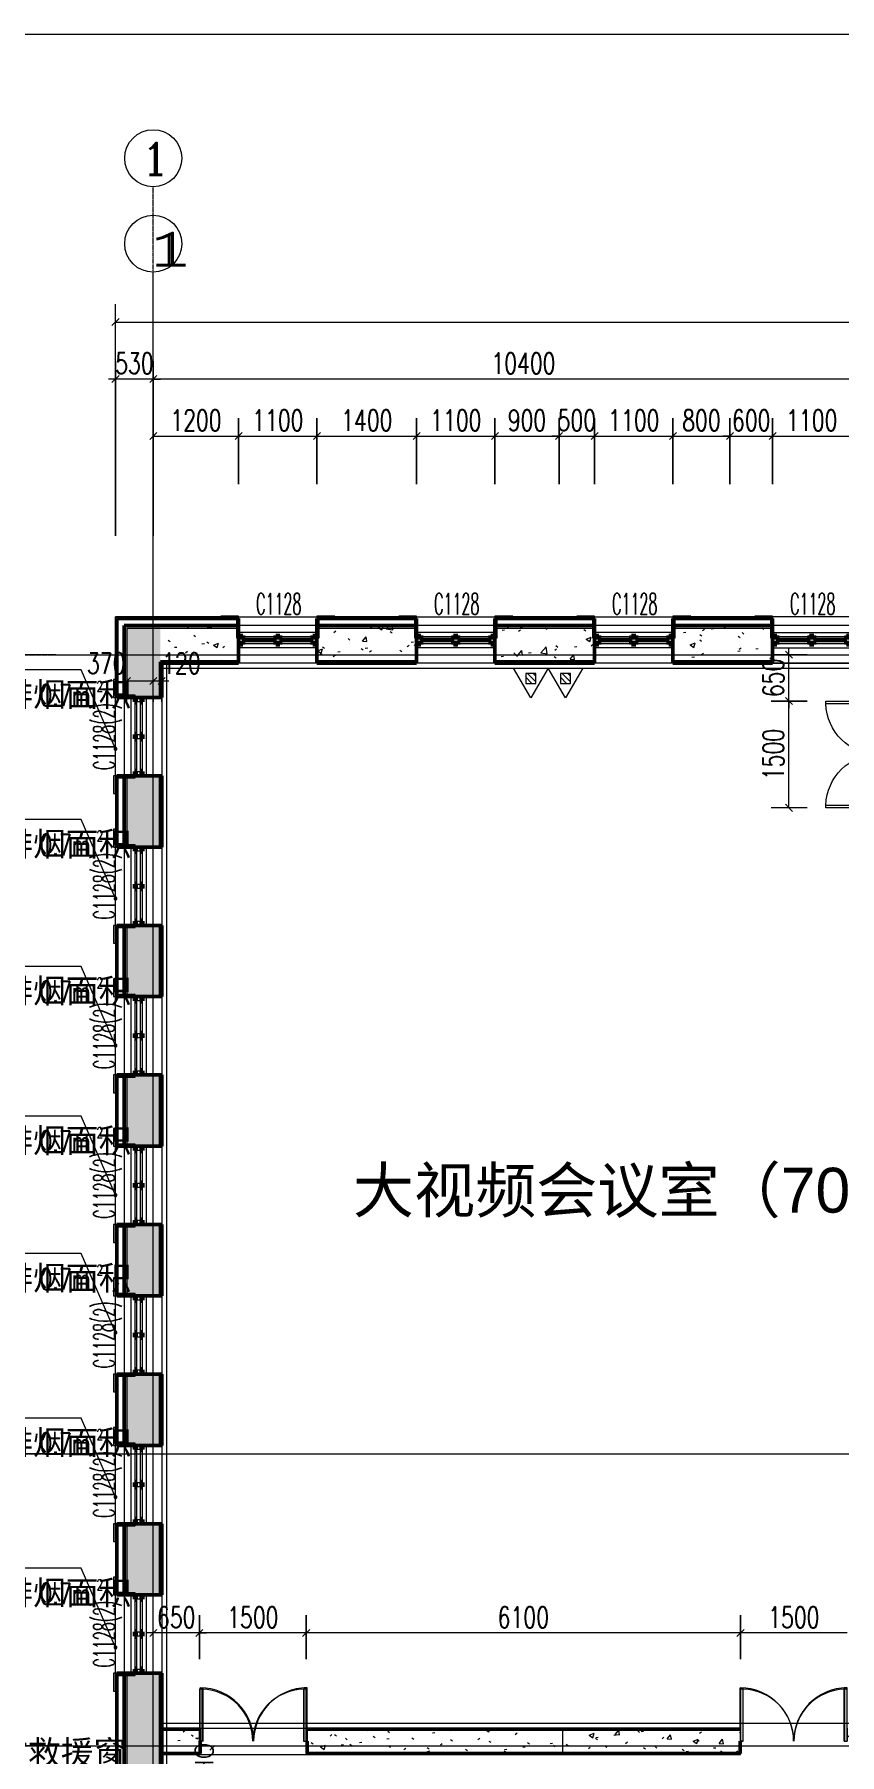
# Model space of a CAD drawing. Header units: millimetres. Extents: x -17321 to 106270, y -22341 to 35329.
# Drawn here: x -1669 to 9641, y 11179 to 35329 of the extents above; entities that cross this region are included whole.
import ezdxf

# ---------------------------------------------------------------- set-up
doc = ezdxf.new("R2010")
doc.units = ezdxf.units.MM
for name, pattern in [('IMPORT-DASHED', [7.5, 5, -2.5]), ('IMPORT-DOTE _2_', [0]), ('IMPORT-线型3', [5000, 3000, -2000]), ('轴网线', [22.24, 12.7, -3.18, 3.18, -3.18])]:
    doc.linetypes.add(name, pattern=pattern)
for name, color, linetype, lineweight in [('A-DOOR', 31, 'Continuous', 18), ('A-FLOR', 192, 'Continuous', 9), ('A-GENM', 13, 'Continuous', 18), ('A-GLAZ', 151, 'Continuous', 18), ('A-WALL', 113, 'Continuous', 50), ('A-WALL-FNSH', 113, 'Continuous', 50), ('A-WALL-PATT', 111, 'Continuous', 50), ('AXIS', 85, 'Continuous', 9), ('AXIS_TEXT', 250, 'Continuous', 9), ('DIM_LEAD', 3, 'Continuous', 9), ('DOTE', 157, 'IMPORT-DOTE _2_', 9), ('Pkpm_砌筑墙门_虚', 174, 'IMPORT-线型3', 9), ('Pkpm_砖墙', 6, 'Continuous', 9), ('PUB_DIM', 135, 'Continuous', 9), ('PUB_TEXT', 250, 'Continuous', 9), ('PUB_TITLE', 4, 'Continuous', 9), ('S-GRID', 1, 'Continuous', 13), ('S-GRID-IDEN', 1, 'Continuous', 18), ('SURFACE', 11, 'Continuous', 9), ('WALL', 250, 'Continuous', 9), ('WINDOW', 93, 'Continuous', 9), ('WINDOW_TEXT', 250, 'Continuous', 9), ('救生灭火器', 232, 'Continuous', 9), ('烟道', 4, 'Continuous', 9), ('记者站1205_t3_2__3F导出_dwg', 8, 'Continuous', 9)]:
    doc.layers.add(name, color=color, linetype=linetype, lineweight=lineweight)
doc.styles.add('Arial_2', font='arial.ttf', dxfattribs={"height": 629.266735})
doc.styles.add('Complex_16', font='complex_.ttf', dxfattribs={"height": 450})
doc.styles.add('Complex_2', font='complex_.ttf', dxfattribs={"width": 2.333333, "height": 452.54834})
doc.styles.add('Simplex', font='simplex_.ttf', dxfattribs={"width": 0.494118, "height": 297.5})
doc.styles.add('Simplex_2', font='simplex_.ttf', dxfattribs={"width": 0.706, "height": 297.5})
doc.styles.add('Simplex_4', font='simplex_.ttf', dxfattribs={"height": 253.191489})
doc.styles.add('Simplex_6', font='simplex_.ttf', dxfattribs={"height": 337.588652})
doc.styles.add('Simplex_7', font='simplex_.ttf', dxfattribs={"width": 0.705882, "height": 297.5})
doc.styles.add('Simplex_8', font='simplex_.ttf', dxfattribs={"width": 0.705882, "height": 148.75})
pattern_1 = [(0, (0, 0), (812.8, 203.2), [33.528, -576.072, 33.528, -576.072, -3251.2]), (0, (0, 0), (812.8, 203.2), [-1219.2, 33.528, -1185.672, 33.528, -576.072, -1422.4]), (0, (0, 0), (812.8, 203.2), [-3048, 33.528, -372.872, 33.528, -982.472]), (120, (304.8, 101.6), (-582.3764, 602.3054), [33.528, -576.072, 33.528, -576.072, -3251.2]), (120, (304.8, 101.6), (-582.3764, 602.3054), [-1219.2, 33.528, -1185.672, 33.528, -576.072, -1422.4]), (120, (304.8, 101.6), (-582.3764, 602.3054), [-3048, 33.528, -372.872, 33.528, -982.472]), (240, (406.4, 508), (-230.4236, -805.5054), [33.528, -576.072, 33.528, -576.072, -3251.2]), (240, (406.4, 508), (-230.4236, -805.5054), [-1219.2, 33.528, -1185.672, 33.528, -576.072, -1422.4]), (240, (406.4, 508), (-230.4236, -805.5054), [-3048, 33.528, -372.872, 33.528, -982.472])]
pattern_2 = [(50, (0, 0), (728.737, -63.756), [76.2, -838.2]), (355, (0, 0), (-140.972, 764.228), [60.96, -670.56]), (100.451, (60.7, -5.3), (587.77, 700.467), [64.76, -712.36]), (46.184, (0, 203.2), (1084.316, -168.17), [114.3, -1257.3]), (96.636, (90.4, 189.2), (949.61, 989.71), [97.14, -1068.54]), (351.184, (0, 203.2), (949.62, 989.7), [91.44, -1005.84]), (21, (101.6, 152.4), (606.458, -409.06), [76.2, -838.2]), (326, (101.6, 152.4), (247.208, 736.753), [60.96, -670.56]), (71.451, (152.14, 118.3), (853.668, 327.685), [64.76, -712.36]), (37.5, (0, 0), (12.3547, 338.2201), [33.528, -628.904, 33.528, -647.192, -673.1]), (37.5, (0, 0), (12.3547, 338.2201), [-1343.152, 33.528, -639.572]), (7.5, (0, 0), (267.279, 400.722), [33.528, -354.584, 33.528, -613.664, -256.54]), (7.5, (0, 0), (267.279, 400.722), [-1035.304, 33.528, -223.012]), (327.5, (-226.57, 0), (542.3633, -22.9153), [33.528, -220.472, 33.528, -758.952, -1051.56]), (327.5, (-226.57, 0), (542.3633, -22.9153), [-1046.48, 33.528, -1018.032]), (317.5, (-328.17, 0), (592.517, 101.707), [33.528, -296.672, 33.528, -492.76, -746.76]), (317.5, (-328.17, 0), (592.517, 101.707), [-856.488, 33.528, -713.232])]

# ---------------------------------------------------------------- blocks, each defined once
blk = doc.blocks.new('C1128_2_ - C1128_2_-1316028-建模-三层平面图')
at = {"layer": 'A-GLAZ', "lineweight": 70}
for p, q in [((-490, 50), (-550, 50)), ((-490, 25), (-490, 50)), ((30, 50), (-30, 50)), ((-30, 50), (-30, 25)), ((30, 25), (30, 50)), ((550, 50), (490, 50)), ((490, 50), (490, 25)), ((-550, -50), (-490, -50)), ((-490, -50), (-490, -25)), ((-30, -25), (-30, -50)), ((-30, -50), (30, -50)), ((30, -50), (30, -25)), ((490, -25), (490, -50)), ((490, -50), (550, -50))]:
    blk.add_line(p, q, dxfattribs=at)
at = {"layer": 'A-GLAZ'}
for p, q in [((-490, 50), (-30, 50)), ((-490, 25), (-490, -25)), ((-30, 25), (-490, 25)), ((-30, -25), (-30, 25)), ((30, 50), (490, 50)), ((30, 25), (30, -25)), ((490, 25), (30, 25)), ((490, -25), (490, 25)), ((-30, -25), (-490, -25)), ((-30, -50), (-490, -50)), ((490, -25), (30, -25)), ((490, -50), (30, -50))]:
    blk.add_line(p, q, dxfattribs=at)
blk = doc.blocks.new('C1128 - C1128-1314676-建模-三层平面图')
at = {"layer": 'A-GLAZ', "lineweight": 70}
for p, q in [((-490, 50), (-550, 50)), ((-490, 10), (-490, 50)), ((-460, 25), (-490, 25)), ((-490, 25), (-490, 10)), ((-460, 10), (-460, 25)), ((-30, 25), (-60, 25)), ((-60, 25), (-60, 10)), ((30, 50), (-30, 50)), ((-30, 50), (-30, 10)), ((-30, 10), (-30, 25)), ((30, 10), (30, 50)), ((60, 25), (30, 25)), ((30, 25), (30, 10)), ((60, 10), (60, 25)), ((490, 25), (460, 25)), ((460, 25), (460, 10)), ((550, 50), (490, 50)), ((490, 50), (490, 10)), ((490, 10), (490, 25)), ((-550, -50), (-490, -50)), ((-490, -50), (-490, -10)), ((-490, -10), (-490, -25)), ((-490, -25), (-460, -25)), ((-460, -25), (-460, -10)), ((-60, -10), (-60, -25)), ((-60, -25), (-30, -25)), ((-30, -10), (-30, -50)), ((-30, -25), (-30, -10)), ((-30, -50), (30, -50)), ((30, -50), (30, -10)), ((30, -10), (30, -25)), ((30, -25), (60, -25)), ((60, -25), (60, -10)), ((460, -10), (460, -25)), ((460, -25), (490, -25)), ((490, -10), (490, -50)), ((490, -25), (490, -10)), ((490, -50), (550, -50))]:
    blk.add_line(p, q, dxfattribs=at)
at = {"layer": 'A-GLAZ'}
for p, q in [((-490, 50), (-30, 50)), ((-490, 10), (-490, -10)), ((-490, 10), (-30, 10)), ((-490, 10), (-490, -10)), ((-460, 25), (-60, 25)), ((-30, -10), (-30, 10)), ((30, 50), (490, 50)), ((30, 10), (490, 10)), ((30, -10), (30, 10)), ((60, 25), (460, 25)), ((490, -10), (490, 10)), ((490, 10), (490, -10)), ((-30, -10), (-490, -10)), ((-30, -50), (-490, -50)), ((-60, -25), (-460, -25)), ((490, -10), (30, -10)), ((490, -50), (30, -50)), ((460, -25), (60, -25))]:
    blk.add_line(p, q, dxfattribs=at)
blk = doc.blocks.new('TG-平开木门-双扇7 - M1521-1247899-建模-三层平面图')
at = {"layer": 'A-DOOR', "lineweight": 9}
for p, q in [((-750, 750), (-710, 750)), ((-750, 185), (-750, 750)), ((-710, 0), (-710, 750)), ((750, 750), (710, 750)), ((710, 0), (710, 750)), ((750, 185), (750, 750)), ((-750, 185), (-750, 0)), ((-710, 0), (-750, 0)), ((750, 185), (750, 0)), ((710, 0), (750, 0))]:
    blk.add_line(p, q, dxfattribs=at)
for centre, start, end in [((-750, 0), 360, 90), ((750, 0), 90, 180)]:
    blk.add_arc(centre, 750, start, end, dxfattribs=at)
blk = doc.blocks.new('窗套 - 窗套-1435561-建模-三层平面图')
at = {"layer": 'A-GENM'}
for p, q in [((-550, 30), (-800, 30)), ((-800, 30), (-800, 0)), ((-800, 0), (-550, 0)), ((-550, 0), (-580, 0)), ((-580, 0), (-580, -275)), ((-550, 0), (-550, 30)), ((-550, -275), (-550, 0)), ((800, 30), (550, 30)), ((550, 30), (550, 0)), ((580, 0), (550, 0)), ((550, 0), (550, -275)), ((580, -275), (580, 0)), ((800, 0), (800, 30)), ((550, 0), (800, 0)), ((-580, -275), (-550, -275)), ((550, -275), (580, -275))]:
    blk.add_line(p, q, dxfattribs=at)
blk = doc.blocks.new('记者站1205_t3_2__3F导出_dwg__ArchTick-1307847-建模-三层平面图')
at = {"layer": 'PUB_DIM'}
blk.add_line((-0.5, -0.5), (0.5, 0.5), dxfattribs=at)
blk = doc.blocks.new('记者站1205_t3_2__3F导出_dwg__ArchTick-1307849-建模-三层平面图')
at = {"layer": 'AXIS'}
blk.add_line((-0.5, -0.5), (0.5, 0.5), dxfattribs=at)
blk = doc.blocks.new('记者站1205_t3_2__3F导出_dwg_$TCHSYS$WIN2D-1307875-建模-三层平面图')
at = {"layer": 'WINDOW'}
for p, q in [((2568673, 458084), (2568673, 456984)), ((2568890, 458084), (2568890, 456984))]:
    blk.add_line(p, q, dxfattribs=at)
at = {"layer": 'WINDOW', "flags": 128}
blk.add_lwpolyline([(2568457, 458084), (2569107, 458084), (2569107, 456984), (2568457, 456984)], close=True, dxfattribs=at)
blk = doc.blocks.new('记者站1205_t3_2__3F导出_dwg_$TCHSYS$WIN2D-1307876-建模-三层平面图')
at = {"layer": 'WINDOW'}
for p, q in [((2568673, 445484), (2568673, 444384)), ((2568890, 445484), (2568890, 444384))]:
    blk.add_line(p, q, dxfattribs=at)
at = {"layer": 'WINDOW', "flags": 128}
blk.add_lwpolyline([(2568457, 445484), (2569107, 445484), (2569107, 444384), (2568457, 444384)], close=True, dxfattribs=at)
blk = doc.blocks.new('记者站1205_t3_2__3F导出_dwg_$TCHSYS$WIN2D-1307877-建模-三层平面图')
at = {"layer": 'WINDOW'}
for p, q in [((2568673, 455984), (2568673, 454884)), ((2568890, 455984), (2568890, 454884))]:
    blk.add_line(p, q, dxfattribs=at)
at = {"layer": 'WINDOW', "flags": 128}
blk.add_lwpolyline([(2568457, 455984), (2569107, 455984), (2569107, 454884), (2568457, 454884)], close=True, dxfattribs=at)
blk = doc.blocks.new('记者站1205_t3_2__3F导出_dwg_$TCHSYS$WIN2D-1307878-建模-三层平面图')
at = {"layer": 'WINDOW'}
for p, q in [((2568673, 453884), (2568673, 452784)), ((2568890, 453884), (2568890, 452784))]:
    blk.add_line(p, q, dxfattribs=at)
at = {"layer": 'WINDOW', "flags": 128}
blk.add_lwpolyline([(2568457, 453884), (2569107, 453884), (2569107, 452784), (2568457, 452784)], close=True, dxfattribs=at)
blk = doc.blocks.new('记者站1205_t3_2__3F导出_dwg_$TCHSYS$WIN2D-1307879-建模-三层平面图')
at = {"layer": 'WINDOW'}
for p, q in [((2568673, 451784), (2568673, 450684)), ((2568890, 451784), (2568890, 450684))]:
    blk.add_line(p, q, dxfattribs=at)
at = {"layer": 'WINDOW', "flags": 128}
blk.add_lwpolyline([(2568457, 451784), (2569107, 451784), (2569107, 450684), (2568457, 450684)], close=True, dxfattribs=at)
blk = doc.blocks.new('记者站1205_t3_2__3F导出_dwg_$TCHSYS$WIN2D-1307880-建模-三层平面图')
at = {"layer": 'WINDOW'}
for p, q in [((2568673, 449684), (2568673, 448584)), ((2568890, 449684), (2568890, 448584))]:
    blk.add_line(p, q, dxfattribs=at)
at = {"layer": 'WINDOW', "flags": 128}
blk.add_lwpolyline([(2568457, 449684), (2569107, 449684), (2569107, 448584), (2568457, 448584)], close=True, dxfattribs=at)
blk = doc.blocks.new('记者站1205_t3_2__3F导出_dwg_$TCHSYS$WIN2D-1307881-建模-三层平面图')
at = {"layer": 'WINDOW'}
for p, q in [((2568673, 447584), (2568673, 446484)), ((2568890, 447584), (2568890, 446484))]:
    blk.add_line(p, q, dxfattribs=at)
at = {"layer": 'WINDOW', "flags": 128}
blk.add_lwpolyline([(2568457, 447584), (2569107, 447584), (2569107, 446484), (2568457, 446484)], close=True, dxfattribs=at)
blk = doc.blocks.new('记者站1205_t3_2__3F导出_dwg_$DorLib2D$00000002-1307882-建模-三层平面图')
at = {"layer": 'WINDOW', "flags": 128}
for points in [[(-0.5, 0.4875), (-0.5, 0), (-0.475, 0), (-0.475, 0.4875)], [(0.5, 0.4875), (0.475, 0.4875), (0.475, 0), (0.5, 0)]]:
    blk.add_lwpolyline(points, close=True, dxfattribs=at)
at = {"layer": 'WINDOW'}
for centre, start, end in [((-0.4875, 0), 360, 88.53072), ((0.4875, 0), 91.46928, 180)]:
    blk.add_arc(centre, 0.4875, start, end, dxfattribs=at)
blk = doc.blocks.new('记者站1205_t3_2__3F导出_dwg_$DorLib2D$00000002-1307884-建模-三层平面图')
at = {"layer": 'WINDOW', "flags": 128}
for points in [[(-0.5, 0.4875), (-0.5, 0), (-0.475, 0), (-0.475, 0.4875)], [(0.5, 0.4875), (0.475, 0.4875), (0.475, 0), (0.5, 0)]]:
    blk.add_lwpolyline(points, close=True, dxfattribs=at)
at = {"layer": 'WINDOW'}
for centre, start, end in [((-0.4875, 0), 360, 88.53072), ((0.4875, 0), 91.46928, 180)]:
    blk.add_arc(centre, 0.4875, start, end, dxfattribs=at)
blk = doc.blocks.new('记者站1205_t3_2__3F导出_dwg_$TCHSYS$WIN2D-1307936-建模-三层平面图')
at = {"layer": 'WINDOW'}
for p, q in [((2571287, 458997), (2570187, 458997)), ((2571287, 458781), (2570187, 458781))]:
    blk.add_line(p, q, dxfattribs=at)
at = {"layer": 'WINDOW', "flags": 128}
blk.add_lwpolyline([(2571287, 459214), (2571287, 458564), (2570187, 458564), (2570187, 459214)], close=True, dxfattribs=at)
blk = doc.blocks.new('记者站1205_t3_2__3F导出_dwg_$TCHSYS$WIN2D-1307937-建模-三层平面图')
at = {"layer": 'WINDOW'}
for p, q in [((2576287, 458997), (2575187, 458997)), ((2576287, 458781), (2575187, 458781))]:
    blk.add_line(p, q, dxfattribs=at)
at = {"layer": 'WINDOW', "flags": 128}
blk.add_lwpolyline([(2576287, 459214), (2576287, 458564), (2575187, 458564), (2575187, 459214)], close=True, dxfattribs=at)
blk = doc.blocks.new('记者站1205_t3_2__3F导出_dwg_$TCHSYS$WIN2D-1307938-建模-三层平面图')
at = {"layer": 'WINDOW'}
for p, q in [((2573787, 458997), (2572687, 458997)), ((2573787, 458781), (2572687, 458781))]:
    blk.add_line(p, q, dxfattribs=at)
at = {"layer": 'WINDOW', "flags": 128}
blk.add_lwpolyline([(2573787, 459214), (2573787, 458564), (2572687, 458564), (2572687, 459214)], close=True, dxfattribs=at)
blk = doc.blocks.new('记者站1205_t3_2__3F导出_dwg_$TCHSYS$WIN2D-1307939-建模-三层平面图')
at = {"layer": 'WINDOW'}
for p, q in [((2577687, 458997), (2578787, 458997)), ((2577687, 458781), (2578787, 458781))]:
    blk.add_line(p, q, dxfattribs=at)
at = {"layer": 'WINDOW', "flags": 128}
blk.add_lwpolyline([(2577687, 459214), (2577687, 458564), (2578787, 458564), (2578787, 459214)], close=True, dxfattribs=at)
blk = doc.blocks.new('记者站1205_t3_2__3F导出_dwg_df4bv-1307957-建模-三层平面图')
at = {"layer": 'Pkpm_砌筑墙门_虚'}
for p, q in [((1964427, 77304), (1965927, 77304)), ((1964427, 76934), (1965927, 76934))]:
    blk.add_line(p, q, dxfattribs=at)
at = {"layer": 'Pkpm_砖墙', "flags": 128}
blk.add_lwpolyline([(1965927, 77304), (1969527, 77304), (1969527, 76934), (1965927, 76934)], dxfattribs=at)
at = {"layer": '烟道', "color": 2, "linetype": 'IMPORT-DASHED'}
for p, q in [((1963967, 67874), (1963967, 92254)), ((1963897, 92184), (1977157, 92184)), ((1963897, 77374), (1973927, 77374))]:
    blk.add_line(p, q, dxfattribs=at)
at = {"layer": '烟道', "color": 2, "flags": 128}
blk.add_lwpolyline([(2006477, 85464), (2000567, 85464), (2000567, 81564), (1977687, 81564), (1977687, 92784), (1963367, 92784), (1963367, 67344), (2000567, 67344), (2000567, 65344), (2014987, 65344), (2014987, 67344), (2052187, 67344), (2052187, 92784), (2037867, 92784), (2037867, 81564), (2014987, 81564), (2014987, 85464), (2009077, 85464)], dxfattribs=at)
blk = doc.blocks.new('记者站1205_t3_2__3F导出_dwg_czxcxc-1307951-建模-三层平面图')
at = {"layer": '救生灭火器'}
h = blk.add_hatch(dxfattribs=at)
h.set_pattern_fill('FP_7', color=256, style=0, pattern_type=2)
h.set_pattern_definition([(315, (-27174.362, 19832.806), (-21.04774, -21.04774), [])])
h.paths.add_polyline_path([(-91, -38), (-166, -38), (-166, -113), (-91, -113)], flags=0)
h = blk.add_hatch(dxfattribs=at)
h.set_pattern_fill('FP_6', color=256, style=0, pattern_type=2)
h.set_pattern_definition([(315, (-26917.333, 19832.806), (-21.04774, -21.04774), [])])
h.paths.add_polyline_path([(166, -38), (91, -38), (91, -113), (166, -113)], flags=0)
at = {"layer": '救生灭火器', "flags": 128}
for points in [[(0, 0), (-129, -220), (-257, 0)], [(257, 0), (129, -220), (0, 0)], [(-166, -113), (-91, -113), (-91, -38), (-166, -38)], [(91, -113), (166, -113), (166, -38), (91, -38)]]:
    blk.add_lwpolyline(points, close=True, dxfattribs=at)
blk = doc.blocks.new('记者站1205_t3_2__3F导出_dwg-1307846-建模-三层平面图')
at = {"layer": 'AXIS'}
for p, q in [((2568987, 460054), (2568987, 464054)), ((2568457, 463354), (2656987, 463354)), ((2568987, 461079), (2568987, 462004)), ((2567617, 458684), (2563617, 458684)), ((2567617, 447464), (2563617, 447464)), ((2567617, 443364), (2563617, 443364))]:
    blk.add_line(p, q, dxfattribs=at)
at = {"layer": 'AXIS', "flags": 128}
for points in [[(2568457, 462804), (2568457, 460354), (2568457, 463604)], [(2568987, 462554), (2568457, 462554), (2568357, 462554)], [(2656987, 462554), (2649387, 462554), (2643487, 462554), (2634487, 462554), (2626487, 462554), (2619787, 462554), (2606187, 462554), (2599587, 462554), (2591587, 462554), (2582487, 462554), (2579387, 462554), (2568987, 462554), (2569087, 462554)], [(2568987, 461754), (2570187, 461754), (2571287, 461754), (2572687, 461754), (2573787, 461754), (2574687, 461754), (2574587, 461754)], [(2574687, 461754), (2575187, 461754), (2575287, 461754)], [(2575187, 461754), (2576287, 461754), (2577087, 461754), (2576987, 461754)], [(2577087, 461754), (2577687, 461754), (2577787, 461754)], [(2577687, 461754), (2578787, 461754), (2580187, 461754), (2581287, 461754), (2582487, 461754), (2584487, 461754), (2585587, 461754), (2586937, 461754), (2588037, 461754), (2589387, 461754), (2590487, 461754), (2591587, 461754), (2592487, 461754), (2593587, 461754), (2594937, 461754), (2596037, 461754)]]:
    blk.add_lwpolyline(points, dxfattribs=at)
for points in [[(2568987, 462804), (2568987, 460354)], [(2570187, 462004), (2570187, 461079)], [(2571287, 462004), (2571287, 461079)], [(2572687, 462004), (2572687, 461079)], [(2573787, 462004), (2573787, 461079)], [(2574687, 462004), (2574687, 461079)], [(2575187, 462004), (2575187, 461079)], [(2576287, 462004), (2576287, 461079)], [(2577087, 462004), (2577087, 461079)], [(2577687, 462004), (2577687, 461079)]]:
    blk.add_lwpolyline(points, close=True, dxfattribs=at)
at = {"layer": 'AXIS'}
blk.add_circle((2568987, 464454), 400, dxfattribs=at)
at = {"layer": 'DIM_LEAD', "flags": 128}
for points in [[(2568457, 457361), (2567974, 458470), (2565917, 458470)], [(2568457, 455260), (2567974, 456370), (2565917, 456370)], [(2568457, 453198), (2567974, 454307), (2565917, 454307)], [(2568457, 451097), (2567974, 452206), (2565917, 452206)], [(2568457, 449167), (2567974, 450276), (2565917, 450276)], [(2568457, 446858), (2567974, 447967), (2565917, 447967)], [(2568457, 444748), (2567974, 445858), (2565917, 445858)]]:
    blk.add_lwpolyline(points, dxfattribs=at)
at = {"layer": 'DIM_LEAD'}
for centre, start, end in [((2568457, 457361), 113.5239, 293.5239), ((2568457, 457361), 293.5239, 113.5239), ((2568457, 455260), 113.5239, 293.5239), ((2568457, 455260), 293.5239, 113.5239), ((2568457, 453198), 113.5239, 293.5239), ((2568457, 453198), 293.5239, 113.5239), ((2568457, 451097), 113.5239, 293.5239), ((2568457, 451097), 293.5239, 113.5239), ((2568457, 449167), 113.5239, 293.5239), ((2568457, 449167), 293.5239, 113.5239), ((2568457, 446858), 113.5239, 293.5239), ((2568457, 446858), 293.5239, 113.5239), ((2568457, 444748), 113.5239, 293.5239), ((2568457, 444748), 293.5239, 113.5239)]:
    blk.add_arc(centre, 20, start, end, dxfattribs=at)
at = {"layer": 'DOTE', "linetype": 'Continuous'}
for p, q in [((2568987, 426222), (2568987, 460054)), ((2567617, 458684), (2658357, 458684)), ((2567617, 447464), (2658357, 447464)), ((2567617, 443364), (2658357, 443364))]:
    blk.add_line(p, q, dxfattribs=at)
at = {"layer": 'PUB_DIM'}
for p, q in [((2578171, 458684), (2577667, 458684)), ((2568617, 458316), (2568987, 458316)), ((2568617, 458024), (2568617, 458066)), ((2569107, 458024), (2569107, 458066)), ((2578171, 456534), (2577667, 456534)), ((2568987, 444581), (2568987, 445200))]:
    blk.add_line(p, q, dxfattribs=at)
at = {"layer": 'PUB_DIM', "flags": 128}
for points in [[(2577917, 458034), (2577917, 458684), (2577917, 458784)], [(2568887, 458316), (2568987, 458316), (2569107, 458316), (2569207, 458316)], [(2577917, 456534), (2577917, 458034), (2577917, 457934)], [(2569636, 444950), (2568987, 444950), (2568887, 444950)], [(2578736, 444950), (2577236, 444950), (2571136, 444950), (2569636, 444950), (2569736, 444950)]]:
    blk.add_lwpolyline(points, dxfattribs=at)
for points in [[(2568987, 458066), (2568987, 458024)], [(2577667, 458034), (2578171, 458034)], [(2569636, 445200), (2569636, 444581)], [(2571136, 445200), (2571136, 444581)], [(2577236, 445200), (2577236, 444581)]]:
    blk.add_lwpolyline(points, close=True, dxfattribs=at)
at = {"layer": 'PUB_TITLE', "flags": 128}
blk.add_lwpolyline([(2551665, 409993), (2674265, 409993), (2674265, 467393), (2551665, 467393)], close=True, dxfattribs=at)
at = {"layer": 'SURFACE', "flags": 128}
for points in [[(2568617, 458084), (2568457, 458084), (2568457, 459214), (2570187, 459214), (2570187, 459054)], [(2572687, 459054), (2572687, 459214), (2571287, 459214), (2571287, 459054)], [(2575187, 459054), (2575187, 459214), (2573787, 459214), (2573787, 459054)], [(2577687, 459054), (2577687, 459214), (2576287, 459214), (2576287, 459054)], [(2568617, 456984), (2568457, 456984), (2568457, 455984), (2568617, 455984)], [(2568617, 454884), (2568457, 454884), (2568457, 453884), (2568617, 453884)], [(2568617, 452784), (2568457, 452784), (2568457, 451784), (2568617, 451784)], [(2568617, 450684), (2568457, 450684), (2568457, 449684), (2568617, 449684)], [(2568617, 448584), (2568457, 448584), (2568457, 447584), (2568617, 447584)], [(2568617, 446484), (2568457, 446484), (2568457, 445484), (2568617, 445484)], [(2568617, 444384), (2568457, 444384), (2568457, 443364), (2568457, 442564), (2568617, 442564)]]:
    blk.add_lwpolyline(points, dxfattribs=at)
at = {"layer": 'WALL', "flags": 128}
for points in [[(2568617, 459054), (2568617, 458084), (2569107, 458084), (2569107, 458564), (2570187, 458564), (2570187, 459054)], [(2571287, 458564), (2572687, 458564), (2572687, 459054), (2571287, 459054)], [(2573787, 458564), (2575187, 458564), (2575187, 459054), (2573787, 459054)], [(2576287, 458564), (2577687, 458564), (2577687, 459054), (2576287, 459054)], [(2569107, 455984), (2569107, 456984), (2568617, 456984), (2568617, 455984)], [(2569107, 453884), (2569107, 454884), (2568617, 454884), (2568617, 453884)], [(2569107, 451784), (2569107, 452784), (2568617, 452784), (2568617, 451784)], [(2569107, 449684), (2569107, 450684), (2568617, 450684), (2568617, 449684)], [(2569107, 447584), (2569107, 448584), (2568617, 448584), (2568617, 447584)], [(2569107, 445484), (2569107, 446484), (2568617, 446484), (2568617, 445484)], [(2569107, 443244), (2569636, 443244), (2569636, 443614), (2569107, 443614), (2569107, 444384), (2568617, 444384), (2568617, 443364), (2568617, 442564), (2569107, 442564)], [(2571136, 443244), (2577236, 443244), (2577236, 443614), (2571136, 443614)]]:
    blk.add_lwpolyline(points, close=True, dxfattribs=at)
at = {"xscale": 100, "yscale": 100, "zscale": 100}
for name, p, rotation in [('记者站1205_t3_2__3F导出_dwg__ArchTick-1307849-建模-三层平面图', (2568457, 463354), 180), ('记者站1205_t3_2__3F导出_dwg__ArchTick-1307849-建模-三层平面图', (2568987, 462554), 180), ('记者站1205_t3_2__3F导出_dwg__ArchTick-1307849-建模-三层平面图', (2568987, 462554), 180), ('记者站1205_t3_2__3F导出_dwg__ArchTick-1307849-建模-三层平面图', (2568987, 461754), 180), ('记者站1205_t3_2__3F导出_dwg__ArchTick-1307849-建模-三层平面图', (2570187, 461754), 180), ('记者站1205_t3_2__3F导出_dwg__ArchTick-1307849-建模-三层平面图', (2571287, 461754), 180), ('记者站1205_t3_2__3F导出_dwg__ArchTick-1307849-建模-三层平面图', (2572687, 461754), 180), ('记者站1205_t3_2__3F导出_dwg__ArchTick-1307849-建模-三层平面图', (2573787, 461754), 180), ('记者站1205_t3_2__3F导出_dwg__ArchTick-1307849-建模-三层平面图', (2575187, 461754), 180), ('记者站1205_t3_2__3F导出_dwg__ArchTick-1307849-建模-三层平面图', (2575187, 461754), 180), ('记者站1205_t3_2__3F导出_dwg__ArchTick-1307849-建模-三层平面图', (2576287, 461754), 180), ('记者站1205_t3_2__3F导出_dwg__ArchTick-1307849-建模-三层平面图', (2577687, 461754), 180), ('记者站1205_t3_2__3F导出_dwg__ArchTick-1307849-建模-三层平面图', (2577687, 461754), 180), ('记者站1205_t3_2__3F导出_dwg__ArchTick-1307847-建模-三层平面图', (2577917, 458684), 270), ('记者站1205_t3_2__3F导出_dwg__ArchTick-1307847-建模-三层平面图', (2568617, 458316), 180), ('记者站1205_t3_2__3F导出_dwg__ArchTick-1307847-建模-三层平面图', (2569107, 458316), 180), ('记者站1205_t3_2__3F导出_dwg__ArchTick-1307847-建模-三层平面图', (2577917, 458034), 90), ('记者站1205_t3_2__3F导出_dwg__ArchTick-1307847-建模-三层平面图', (2577917, 458034), 90), ('记者站1205_t3_2__3F导出_dwg__ArchTick-1307847-建模-三层平面图', (2577917, 456534), 270), ('记者站1205_t3_2__3F导出_dwg__ArchTick-1307847-建模-三层平面图', (2569636, 444950), 180), ('记者站1205_t3_2__3F导出_dwg__ArchTick-1307847-建模-三层平面图', (2569636, 444950), 180), ('记者站1205_t3_2__3F导出_dwg__ArchTick-1307847-建模-三层平面图', (2571136, 444950), 180), ('记者站1205_t3_2__3F导出_dwg__ArchTick-1307847-建模-三层平面图', (2577236, 444950), 180)]:
    blk.add_blockref(name, p, dxfattribs=dict(at, rotation=rotation))
for name, p, xscale, yscale, zscale in [('记者站1205_t3_2__3F导出_dwg__ArchTick-1307849-建模-三层平面图', (2568457, 462554), 100, 100, 100), ('记者站1205_t3_2__3F导出_dwg__ArchTick-1307849-建模-三层平面图', (2570187, 461754), 100, 100, 100), ('记者站1205_t3_2__3F导出_dwg__ArchTick-1307849-建模-三层平面图', (2571287, 461754), 100, 100, 100), ('记者站1205_t3_2__3F导出_dwg__ArchTick-1307849-建模-三层平面图', (2572687, 461754), 100, 100, 100), ('记者站1205_t3_2__3F导出_dwg__ArchTick-1307849-建模-三层平面图', (2573787, 461754), 100, 100, 100), ('记者站1205_t3_2__3F导出_dwg__ArchTick-1307849-建模-三层平面图', (2574687, 461754), 100, 100, 100), ('记者站1205_t3_2__3F导出_dwg__ArchTick-1307849-建模-三层平面图', (2574687, 461754), 100, 100, 100), ('记者站1205_t3_2__3F导出_dwg__ArchTick-1307849-建模-三层平面图', (2576287, 461754), 100, 100, 100), ('记者站1205_t3_2__3F导出_dwg__ArchTick-1307849-建模-三层平面图', (2577087, 461754), 100, 100, 100), ('记者站1205_t3_2__3F导出_dwg__ArchTick-1307849-建模-三层平面图', (2577087, 461754), 100, 100, 100), ('记者站1205_t3_2__3F导出_dwg__ArchTick-1307847-建模-三层平面图', (2568987, 458316), 100, 100, 100), ('记者站1205_t3_2__3F导出_dwg__ArchTick-1307847-建模-三层平面图', (2568987, 458316), 100, 100, 100), ('记者站1205_t3_2__3F导出_dwg_czxcxc-1307951-建模-三层平面图', (2574534, 458494), 1.8984375, 1.8984375, 1.8984375), ('记者站1205_t3_2__3F导出_dwg__ArchTick-1307847-建模-三层平面图', (2568987, 444950), 100, 100, 100), ('记者站1205_t3_2__3F导出_dwg__ArchTick-1307847-建模-三层平面图', (2571136, 444950), 100, 100, 100), ('记者站1205_t3_2__3F导出_dwg__ArchTick-1307847-建模-三层平面图', (2577236, 444950), 100, 100, 100), ('记者站1205_t3_2__3F导出_dwg_$DorLib2D$00000002-1307882-建模-三层平面图', (2570386, 443429), 1500, 1500, 1500), ('记者站1205_t3_2__3F导出_dwg_$DorLib2D$00000002-1307882-建模-三层平面图', (2577986, 443429), 1500, 1500, 1500)]:
    blk.add_blockref(name, p, dxfattribs=dict(xscale=xscale, yscale=yscale, zscale=zscale))
for name, p in [('记者站1205_t3_2__3F导出_dwg_df4bv-1307957-建模-三层平面图', (605210, 366310)), ('记者站1205_t3_2__3F导出_dwg_$TCHSYS$WIN2D-1307936-建模-三层平面图', (0, 0)), ('记者站1205_t3_2__3F导出_dwg_$TCHSYS$WIN2D-1307938-建模-三层平面图', (0, 0)), ('记者站1205_t3_2__3F导出_dwg_$TCHSYS$WIN2D-1307937-建模-三层平面图', (0, 0)), ('记者站1205_t3_2__3F导出_dwg_$TCHSYS$WIN2D-1307939-建模-三层平面图', (0, 0)), ('记者站1205_t3_2__3F导出_dwg_$TCHSYS$WIN2D-1307875-建模-三层平面图', (0, 0)), ('记者站1205_t3_2__3F导出_dwg_$TCHSYS$WIN2D-1307877-建模-三层平面图', (0, 0)), ('记者站1205_t3_2__3F导出_dwg_$TCHSYS$WIN2D-1307878-建模-三层平面图', (0, 0)), ('记者站1205_t3_2__3F导出_dwg_$TCHSYS$WIN2D-1307879-建模-三层平面图', (0, 0)), ('记者站1205_t3_2__3F导出_dwg_$TCHSYS$WIN2D-1307880-建模-三层平面图', (0, 0)), ('记者站1205_t3_2__3F导出_dwg_$TCHSYS$WIN2D-1307881-建模-三层平面图', (0, 0)), ('记者站1205_t3_2__3F导出_dwg_$TCHSYS$WIN2D-1307876-建模-三层平面图', (0, 0))]:
    blk.add_blockref(name, p)
at = {"extrusion": (0, 0, -1), "xscale": 1500, "yscale": 1500, "zscale": 1500, "rotation": 270}
blk.add_blockref('记者站1205_t3_2__3F导出_dwg_$DorLib2D$00000002-1307884-建模-三层平面图', (-2579167, 457284), dxfattribs=at)
at = {"layer": 'AXIS', "color": 7, "char_height": 297.5, "attachment_point": 2, "line_spacing_factor": 1.125731, "style": 'Simplex_2'}
for s, insert, width in [('530', (2568722, 462923), 688.42), ('10400', (2574187, 462923), 1100.76), ('1200', (2569587, 462123), 871.28), ('1100', (2570737, 462123), 824.67), ('1400', (2571987, 462123), 871.28), ('1100', (2573237, 462123), 824.67), ('900', (2574237, 462123), 688.42), ('500', (2574937, 462123), 688.42), ('1100', (2575737, 462123), 824.67), ('800', (2576687, 462123), 688.42), ('600', (2577387, 462123), 688.42), ('1100', (2578237, 462123), 824.67)]:
    blk.add_mtext(s, dxfattribs=dict(at, insert=insert, width=width))
at = {"layer": 'AXIS_TEXT', "color": 7, "insert": (2568760, 464604), "char_height": 452.55, "width": 903.31, "attachment_point": 1, "line_spacing_factor": 1.141342, "style": 'Complex_2'}
blk.add_mtext('\\fComplex|b0|i0|c134|p2|;\\W2.33333;1', dxfattribs=at)
at = {"layer": 'PUB_DIM', "color": 7, "char_height": 297.5, "attachment_point": 2, "line_spacing_factor": 1.125731, "style": 'Simplex_2'}
for s, insert, width in [('370', (2568326, 458711), 688.42), ('120', (2569383, 458711), 641.81), ('650', (2569311, 445319), 688.42), ('1500', (2570386, 445319), 871.28), ('6100', (2574186, 445319), 871.28), ('1500', (2577986, 445319), 871.28)]:
    blk.add_mtext(s, dxfattribs=dict(at, insert=insert, width=width))
at = {"layer": 'PUB_DIM', "color": 7, "char_height": 297.5, "attachment_point": 2, "rotation": 90, "line_spacing_factor": 1.125731, "style": 'Simplex_2'}
for s, insert, width in [('650', (2577548, 458359), 688.42), ('1500', (2577548, 457284), 871.28)]:
    blk.add_mtext(s, dxfattribs=dict(at, insert=insert, width=width))
at = {"layer": 'PUB_TEXT', "color": 7, "attachment_point": 1, "line_spacing_factor": 1.125731}
for s, insert, char_height, width, style in [('有效排烟面积', (2565917, 458297), 337.6, 3271.45, 'Simplex_6'), ('0.7m', (2567391, 458264), 297.5, 917.9, 'Simplex_7'), ('\\fSimplex|b0|i0|c134|p2|;\\W.70588;2', (2568191, 458314), 148.75, 114.74, 'Simplex_8'), ('有效排烟面积', (2565917, 456197), 337.6, 3271.45, 'Simplex_6'), ('\\fSimplex|b0|i0|c134|p2|;\\W.70588;2', (2568191, 456214), 148.75, 114.74, 'Simplex_8'), ('0.7m', (2567391, 456163), 297.5, 917.9, 'Simplex_7'), ('有效排烟面积', (2565917, 454134), 337.6, 3271.45, 'Simplex_6'), ('0.7m', (2567391, 454100), 297.5, 917.9, 'Simplex_7'), ('\\fSimplex|b0|i0|c134|p2|;\\W.70588;2', (2568191, 454151), 148.75, 114.74, 'Simplex_8'), ('有效排烟面积', (2565917, 452033), 337.6, 3271.45, 'Simplex_6'), ('0.7m', (2567391, 452000), 297.5, 917.9, 'Simplex_7'), ('\\fSimplex|b0|i0|c134|p2|;\\W.70588;2', (2568191, 452051), 148.75, 114.74, 'Simplex_8'), ('有效排烟面积', (2565917, 450103), 337.6, 3271.45, 'Simplex_6'), ('0.7m', (2567391, 450069), 297.5, 917.9, 'Simplex_7'), ('\\fSimplex|b0|i0|c134|p2|;\\W.70588;2', (2568191, 450120), 148.75, 114.74, 'Simplex_8'), ('有效排烟面积', (2565917, 447794), 337.6, 3271.45, 'Simplex_6'), ('0.7m', (2567391, 447761), 297.5, 917.9, 'Simplex_7'), ('\\fSimplex|b0|i0|c134|p2|;\\W.70588;2', (2568191, 447811), 148.75, 114.74, 'Simplex_8'), ('有效排烟面积', (2565917, 445684), 337.6, 3271.45, 'Simplex_6'), ('0.7m', (2567391, 445651), 297.5, 917.9, 'Simplex_7'), ('\\fSimplex|b0|i0|c134|p2|;\\W.70588;2', (2568191, 445702), 148.75, 114.74, 'Simplex_8'), ('消防救援窗', (2566308, 443440), 337.6, 2726.21, 'Simplex_6')]:
    blk.add_mtext(s, dxfattribs=dict(at, insert=insert, char_height=char_height, width=width, style=style))
at = {"layer": 'PUB_TEXT', "color": 155, "insert": (2571792, 451481), "attachment_point": 1, "line_spacing_factor": 0.941778, "style": 'Arial_2'}
for s, char_height, width in [('大视频会议室（70人）', 629.27, 11821.72), ('大视频会议室', 629.3, 7093.03)]:
    blk.add_mtext(s, dxfattribs=dict(at, char_height=char_height, width=width))
at = {"layer": 'WINDOW_TEXT', "color": 3, "char_height": 297.5, "width": 785.23, "attachment_point": 1, "line_spacing_factor": 1.125731, "style": 'Simplex'}
for insert in [(2570432, 459548), (2572932, 459548), (2575432, 459548), (2577932, 459548)]:
    blk.add_mtext('C1128', dxfattribs=dict(at, insert=insert))
at = {"layer": 'WINDOW_TEXT', "color": 30, "char_height": 297.5, "width": 1176.05, "attachment_point": 1, "rotation": 90, "line_spacing_factor": 1.125731, "style": 'Simplex'}
for insert in [(2568147, 457065), (2568147, 454965), (2568147, 452865), (2568147, 450765), (2568147, 448665), (2568147, 446565), (2568147, 444465)]:
    blk.add_mtext('C1128(2)', dxfattribs=dict(at, insert=insert))
at = {"layer": '救生灭火器', "insert": (2569575, 442545), "char_height": 253.2, "width": 1147.39, "attachment_point": 1, "rotation": 90, "line_spacing_factor": 1.125731, "style": 'Simplex_4'}
blk.add_mtext('JSHQ', dxfattribs=at)
blk = doc.blocks.new('轴网 - 宽度系数 1-579523-建模-三层平面图')
at = {"layer": 'S-GRID-IDEN'}
blk.add_circle((0, 0), 4, dxfattribs=at)

msp = doc.modelspace()

# ---------------------------------------------------------------- hatches: boundary and pattern name
at = {"layer": 'A-WALL-PATT', "lineweight": 9}
h = msp.add_hatch(dxfattribs=at)
h.set_pattern_fill('FP_2', color=256, style=0, pattern_type=2)
h.set_pattern_definition(pattern_2)
h.paths.add_polyline_path([(-410, 1590), (100, 1590), (100, 9400), (-410, 9400), (-410, 5612)], flags=0)
h.paths.add_polyline_path([(100, 10500), (100, 12320), (-410, 12320), (-410, 10500)], flags=0)
h.paths.add_polyline_path([(100, 13420), (100, 14420), (-410, 14420), (-410, 13420), (-321, 13420)], flags=0)
h.paths.add_polyline_path([(100, 15520), (100, 16520), (-410, 16520), (-410, 15520), (-321, 15520)], flags=0)
h.paths.add_polyline_path([(-321, 17620), (100, 17620), (100, 18620), (-410, 18620), (-410, 17620)], flags=0)
h.paths.add_polyline_path([(-321, 19720), (100, 19720), (100, 20720), (-410, 20720), (-410, 19720)], flags=0)
h.paths.add_polyline_path([(-410, 21820), (100, 21820), (100, 22820), (-410, 22820), (-410, 22529)], flags=0)
h.paths.add_polyline_path([(100, 23920), (100, 24920), (-410, 24920), (-410, 23920), (-321, 23920)], flags=0)
h.paths.add_polyline_path([(-410, 26020), (100, 26020), (100, 27030), (-410, 27030)], flags=0)
h = msp.add_hatch(dxfattribs=at)
h.set_pattern_fill('FP_2', color=256, style=0, pattern_type=2)
h.set_pattern_definition(pattern_2)
h.paths.add_polyline_path([(13910, 26520), (13910, 27030), (12300, 27030), (12300, 26520), (13778, 26520)], flags=0)
h.paths.add_polyline_path([(2300, 26520), (3700, 26520), (3700, 27030), (2300, 27030)], flags=0)
h.paths.add_polyline_path([(120, 26520), (1200, 26520), (1200, 27030), (100, 27030), (100, 26520)], flags=0)
h.paths.add_polyline_path([(7300, 26520), (8700, 26520), (8700, 27030), (7300, 27030)], flags=0)
h.paths.add_polyline_path([(10958, 26520), (11200, 26520), (11200, 27030), (9800, 27030), (9800, 26520)], flags=0)
h.paths.add_polyline_path([(4800, 26520), (6200, 26520), (6200, 27030), (4800, 27030)], flags=0)
h = msp.add_hatch(dxfattribs=at)
h.set_pattern_fill('FP_1', color=256, style=0, pattern_type=2)
h.set_pattern_definition(pattern_1)
h.paths.add_polyline_path([(100, 2100), (120, 2100), (120, 9400), (100, 9400), (100, 5612)], flags=0)
h.paths.add_polyline_path([(120, 10500), (120, 12320), (100, 12320), (100, 10500)], flags=0)
h.paths.add_polyline_path([(120, 13420), (120, 14420), (100, 14420), (100, 13420)], flags=0)
h.paths.add_polyline_path([(100, 15520), (120, 15520), (120, 16520), (100, 16520), (100, 16487)], flags=0)
h.paths.add_polyline_path([(120, 17620), (120, 18620), (100, 18620), (100, 17620)], flags=0)
h.paths.add_polyline_path([(120, 19720), (120, 20720), (100, 20720), (100, 19720)], flags=0)
h.paths.add_polyline_path([(120, 21820), (120, 22820), (100, 22820), (100, 21820)], flags=0)
h.paths.add_polyline_path([(120, 23920), (120, 24920), (100, 24920), (100, 23920)], flags=0)
h.paths.add_polyline_path([(100, 26020), (120, 26020), (120, 26520), (100, 26520), (100, 26154)], flags=0)
h = msp.add_hatch(dxfattribs=at)
h.set_pattern_fill('FP_1', color=256, style=0, pattern_type=2)
h.set_pattern_definition(pattern_1)
h.paths.add_polyline_path([(13400, 26500), (13400, 26520), (12300, 26520), (12300, 26500), (13380, 26500)], flags=0)
h.paths.add_polyline_path([(10590, 26500), (11200, 26500), (11200, 26520), (9800, 26520), (9800, 26500), (10400, 26500)], flags=0)
h.paths.add_polyline_path([(2498, 26500), (3700, 26500), (3700, 26520), (2300, 26520), (2300, 26500)], flags=0)
h.paths.add_polyline_path([(1200, 26500), (1200, 26520), (120, 26520), (120, 26500), (1089, 26500)], flags=0)
h.paths.add_polyline_path([(4800, 26500), (6200, 26500), (6200, 26520), (4800, 26520)], flags=0)
h.paths.add_polyline_path([(7300, 26500), (8700, 26500), (8700, 26520), (7300, 26520)], flags=0)
h = msp.add_hatch(dxfattribs=at)
h.set_pattern_fill('FP_1', color=256, style=0, pattern_type=2)
h.set_pattern_definition(pattern_1)
h.paths.add_polyline_path([(10195, 11535), (10195, 11550), (9745, 11550), (9745, 11535)], flags=0)
h.paths.add_polyline_path([(2160, 11535), (8245, 11535), (8245, 11550), (2160, 11550)], flags=0)
h.paths.add_polyline_path([(120, 11535), (660, 11535), (660, 11550), (120, 11550)], flags=0)
h = msp.add_hatch(dxfattribs=at)
h.set_pattern_fill('FP_2', color=256, style=0, pattern_type=2)
h.set_pattern_definition(pattern_2)
h.paths.add_polyline_path([(9745, 11195), (10535, 11195), (10535, 11535), (9745, 11535), (9745, 11365)], flags=0)
h.paths.add_polyline_path([(3908, 11195), (8245, 11195), (8245, 11535), (2160, 11535), (2160, 11195)], flags=0)
h.paths.add_polyline_path([(651, 11195), (660, 11195), (660, 11535), (120, 11535), (120, 11195)], flags=0)
h = msp.add_hatch(dxfattribs=at)
h.set_pattern_fill('FP_1', color=256, style=0, pattern_type=2)
h.set_pattern_definition(pattern_1)
h.paths.add_polyline_path([(8245, 11180), (8245, 11195), (2160, 11195), (2160, 11180), (3908, 11180)], flags=0)
h.paths.add_polyline_path([(9745, 11180), (10550, 11180), (10550, 11195), (9745, 11195)], flags=0)
h.paths.add_polyline_path([(660, 11180), (660, 11195), (120, 11195), (120, 11180)], flags=0)

# ---------------------------------------------------------------- linework, layer by layer
at = {"layer": 'A-FLOR'}
for p, q in [((2300, 26500), (1200, 26500)), ((4800, 26500), (3700, 26500)), ((7300, 26500), (6200, 26500)), ((9800, 26500), (8700, 26500)), ((120, 26020), (120, 24920)), ((120, 23920), (120, 22820)), ((120, 21820), (120, 20720)), ((120, 19720), (120, 18620)), ((120, 17620), (120, 16520)), ((120, 15520), (120, 14420)), ((120, 13420), (120, 12320))]:
    msp.add_line(p, q, dxfattribs=at)
at = {"layer": 'A-WALL', "color": 7}
for p, q in [((-510, 27130), (-510, 26020)), ((1200, 27130), (-510, 27130)), ((1200, 26500), (1200, 27130)), ((2300, 27130), (2300, 26500)), ((3700, 27130), (2300, 27130)), ((3700, 26500), (3700, 27130)), ((4800, 27130), (4800, 26500)), ((6200, 27130), (4800, 27130)), ((6200, 26500), (6200, 27130)), ((7300, 27130), (7300, 26500)), ((8700, 27130), (7300, 27130)), ((8700, 26500), (8700, 27130)), ((120, 26020), (120, 26500)), ((120, 26500), (1200, 26500)), ((2300, 26500), (3700, 26500)), ((4800, 26500), (6200, 26500)), ((7300, 26500), (8700, 26500)), ((-510, 26020), (120, 26020)), ((120, 24920), (-510, 24920)), ((-510, 24920), (-510, 23920)), ((120, 23920), (120, 24920)), ((-510, 23920), (120, 23920)), ((120, 22820), (-510, 22820)), ((-510, 22820), (-510, 21820)), ((120, 21820), (120, 22820)), ((-510, 21820), (120, 21820)), ((120, 20720), (-510, 20720)), ((-510, 20720), (-510, 19720)), ((120, 19720), (120, 20720)), ((-510, 19720), (120, 19720)), ((120, 18620), (-510, 18620)), ((-510, 18620), (-510, 17620)), ((120, 17620), (120, 18620)), ((-510, 17620), (120, 17620)), ((120, 16520), (-510, 16520)), ((-510, 16520), (-510, 15520)), ((120, 15520), (120, 16520)), ((-510, 15520), (120, 15520)), ((120, 14420), (-510, 14420)), ((-510, 14420), (-510, 13420)), ((120, 13420), (120, 14420)), ((-510, 13420), (120, 13420)), ((120, 12320), (-510, 12320)), ((-510, 12320), (-510, 10500)), ((120, 11550), (120, 12320)), ((660, 11535), (120, 11535)), ((660, 11195), (660, 11365)), ((8245, 11535), (2160, 11535)), ((2160, 11365), (2160, 11195)), ((8245, 11195), (8245, 11365)), ((660, 11195), (120, 11195)), ((120, 10500), (120, 11180)), ((8245, 11195), (2160, 11195))]:
    msp.add_line(p, q, dxfattribs=at)
at = {"layer": 'A-WALL'}
for p, q in [((-410, 27030), (-410, 26020)), ((1200, 27030), (-410, 27030)), ((3700, 27030), (2300, 27030)), ((6200, 27030), (4800, 27030)), ((8700, 27030), (7300, 27030)), ((100, 26520), (100, 26020)), ((1200, 26520), (100, 26520)), ((3700, 26520), (2300, 26520)), ((6200, 26520), (4800, 26520)), ((8700, 26520), (7300, 26520)), ((-410, 24920), (-410, 23920)), ((100, 24920), (100, 23920)), ((-410, 22820), (-410, 21820)), ((100, 22820), (100, 21820)), ((-410, 20720), (-410, 19720)), ((100, 20720), (100, 19720)), ((-410, 18620), (-410, 17620)), ((100, 18620), (100, 17620)), ((-410, 16520), (-410, 15520)), ((100, 16520), (100, 15520)), ((-410, 14420), (-410, 13420)), ((100, 14420), (100, 13420)), ((-410, 12320), (-410, 10500)), ((100, 12320), (100, 10500)), ((120, 11535), (120, 11195))]:
    msp.add_line(p, q, dxfattribs=at)
at = {"layer": 'A-WALL-FNSH', "color": 250, "lineweight": 9}
for p, q in [((-530, 27150), (-530, 26020)), ((1200, 27150), (-530, 27150)), ((1200, 27130), (1200, 27150)), ((3700, 27150), (2300, 27150)), ((2300, 27150), (2300, 27130)), ((3700, 27130), (3700, 27150)), ((6200, 27150), (4800, 27150)), ((4800, 27150), (4800, 27130)), ((6200, 27130), (6200, 27150)), ((8700, 27150), (7300, 27150)), ((7300, 27150), (7300, 27130)), ((8700, 27130), (8700, 27150)), ((-530, 26020), (-510, 26020)), ((-510, 24920), (-530, 24920)), ((-530, 24920), (-530, 23920)), ((-530, 23920), (-510, 23920)), ((-510, 22820), (-530, 22820)), ((-530, 22820), (-530, 21820)), ((-530, 21820), (-510, 21820)), ((-510, 20720), (-530, 20720)), ((-530, 20720), (-530, 19720)), ((-530, 19720), (-510, 19720)), ((-510, 18620), (-530, 18620)), ((-530, 18620), (-530, 17620)), ((-530, 17620), (-510, 17620)), ((-510, 16520), (-530, 16520)), ((-530, 16520), (-530, 15520)), ((-530, 15520), (-510, 15520)), ((-510, 14420), (-530, 14420)), ((-530, 14420), (-530, 13420)), ((-530, 13420), (-510, 13420)), ((-510, 12320), (-530, 12320)), ((-530, 12320), (-530, 10500)), ((660, 11550), (120, 11550)), ((8245, 11550), (2160, 11550)), ((120, 11180), (660, 11180)), ((660, 11180), (660, 11195)), ((2160, 11195), (2160, 11180)), ((2160, 11180), (8245, 11180)), ((8245, 11180), (8245, 11195))]:
    msp.add_line(p, q, dxfattribs=at)
at = {"layer": 'S-GRID', "linetype": '轴网线'}
for p, q in [((0, -14605), (0, 33190)), ((-8370, 26620), (89370, 26620)), ((-8370, 15400), (89370, 15400)), ((-8370, 11300), (89370, 11300))]:
    msp.add_line(p, q, dxfattribs=at)

# ---------------------------------------------------------------- block references
at = {"layer": 'A-DOOR'}
for p in [(1410, 11365), (8995, 11365)]:
    msp.add_blockref('TG-平开木门-双扇7 - M1521-1247899-建模-三层平面图', p, dxfattribs=at)
at = {"layer": 'A-GENM'}
for p in [(1750, 27130), (4250, 27130), (6750, 27130), (9250, 27130)]:
    msp.add_blockref('窗套 - 窗套-1435561-建模-三层平面图', p, dxfattribs=at)
at = {"layer": 'A-GENM', "rotation": 89.99999999999991}
for p in [(-530, 25470), (-530, 23370), (-530, 21270), (-530, 19170), (-530, 17070), (-530, 14970), (-530, 12870)]:
    msp.add_blockref('窗套 - 窗套-1435561-建模-三层平面图', p, dxfattribs=at)
at = {"layer": 'A-GLAZ'}
for name, p, rotation in [('C1128 - C1128-1314676-建模-三层平面图', (1750, 26825), 180), ('C1128 - C1128-1314676-建模-三层平面图', (4250, 26825), 180), ('C1128 - C1128-1314676-建模-三层平面图', (6750, 26825), 180), ('C1128 - C1128-1314676-建模-三层平面图', (9250, 26825), 180), ('C1128_2_ - C1128_2_-1316028-建模-三层平面图', (-205, 25470), 270), ('C1128_2_ - C1128_2_-1316028-建模-三层平面图', (-205, 23370), 270), ('C1128_2_ - C1128_2_-1316028-建模-三层平面图', (-205, 21270), 270), ('C1128_2_ - C1128_2_-1316028-建模-三层平面图', (-205, 19170), 270), ('C1128_2_ - C1128_2_-1316028-建模-三层平面图', (-205, 17070), 270), ('C1128_2_ - C1128_2_-1316028-建模-三层平面图', (-205, 14970), 270), ('C1128_2_ - C1128_2_-1316028-建模-三层平面图', (-205, 12870), 270)]:
    msp.add_blockref(name, p, dxfattribs=dict(at, rotation=rotation))
at = {"layer": 'S-GRID-IDEN', "xscale": 99.99999999999991, "yscale": 99.99999999999991, "zscale": 99.99999999999991}
msp.add_blockref('轴网 - 宽度系数 1-579523-建模-三层平面图', (0, 33590), dxfattribs=at)
at = {"layer": '记者站1205_t3_2__3F导出_dwg', "color": 4}
msp.add_blockref('记者站1205_t3_2__3F导出_dwg-1307846-建模-三层平面图', (-2568987, -432064), dxfattribs=at)

# ---------------------------------------------------------------- texts
at = {"layer": 'S-GRID-IDEN', "lineweight": 13, "insert": (-166, 33805), "char_height": 450, "width": 392.83, "attachment_point": 1, "style": 'Complex_16'}
msp.add_mtext('\\fComplex|b0|i0|c134|p2|;1', dxfattribs=at)

doc.saveas('drawing.dxf')
